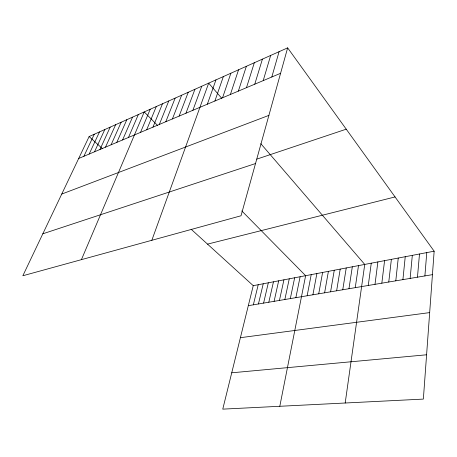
<?xml version="1.0" encoding="UTF-8"?>
<svg xmlns="http://www.w3.org/2000/svg" width="457" height="457" viewBox="0 0 457 457"><rect width="100%" height="100%" fill="white"/><g stroke="black" fill="none" stroke-linecap="round" stroke-linejoin="round"><path stroke-width="0.69" d="M287.647 47.859L241.01 215.778L22.85 275.754L89.126 136.546L287.647 47.859L434.15 251.201L423.359 399.092L222.759 409.141L253.247 285.671L191.146 229.243M424.896 275.931L426.769 252.607M417.464 277.182L419.492 253.995M410.135 278.416L412.317 255.36M402.914 279.633L405.239 256.708M395.791 280.832L398.258 258.039M388.764 282.015L391.375 259.353M381.835 283.18L384.583 260.65M375.003 284.334L377.882 261.924M368.262 285.471L371.267 263.186M345.189 403.011L364.743 264.426L260.81 143.681M355.249 287.659L358.494 265.62M348.965 288.721L352.318 266.797M342.761 289.767L346.229 267.956M336.638 290.795L340.208 269.104M330.588 291.817L334.267 270.236M324.619 292.823L328.4 271.355M318.723 293.817L322.602 272.458M312.902 294.794L316.878 273.549M307.15 295.765L311.217 274.628M279.804 406.284L305.63 275.691L241.787 210.911M295.862 297.667L300.112 276.742M290.321 298.598L294.656 277.782M284.848 299.524L289.264 278.81M279.438 300.432L283.934 279.827M274.097 301.334L278.673 280.827M268.813 302.22L273.469 281.82M263.598 303.1L268.322 282.797M258.439 303.968L263.238 283.768M253.344 304.83L258.216 284.728M271.806 77.005L279.078 51.687M263.203 80.632L270.67 55.446M254.76 84.191L262.415 59.13M246.483 87.687L254.315 62.752M238.36 91.114L246.363 66.305M230.391 94.473L238.554 69.79M222.565 97.775L230.888 73.217M214.887 101.014L223.359 76.582M207.347 104.196L215.955 79.884M151.833 240.291L208.689 83.134L221.742 98.301M192.877 110.297L201.754 86.23M185.942 113.227L194.939 89.281M179.121 116.107L188.233 92.274M172.415 118.934L181.635 95.222M165.817 121.716L175.145 98.118M159.333 124.453L168.764 100.968M152.958 127.137L162.481 103.779M146.686 129.788L156.3 106.538M140.516 132.393L150.216 109.257M81.42 259.65L144.229 111.931L157.574 125.469M128.468 137.471L138.334 114.564M122.585 139.956L132.53 117.158M116.798 142.395L126.812 119.711M111.097 144.8L121.185 122.225M105.487 147.165L115.644 124.704M99.963 149.496L110.183 127.143M94.525 151.793L104.802 129.548M89.166 154.055L99.5 131.913M83.888 156.277L94.273 134.249M78.69 158.47L280.581 73.297M61.746 194.065L268.893 115.381M256.857 159.116L346.24 129.182M42.821 233.807L255.514 163.543M207.524 244.129L395.054 196.938M253.247 285.671L434.15 251.201M248.305 305.676L432.436 274.657M240.399 337.694L429.671 312.605M231.733 372.803L426.592 354.786M89.126 136.546L102.488 148.691"/></g></svg>
